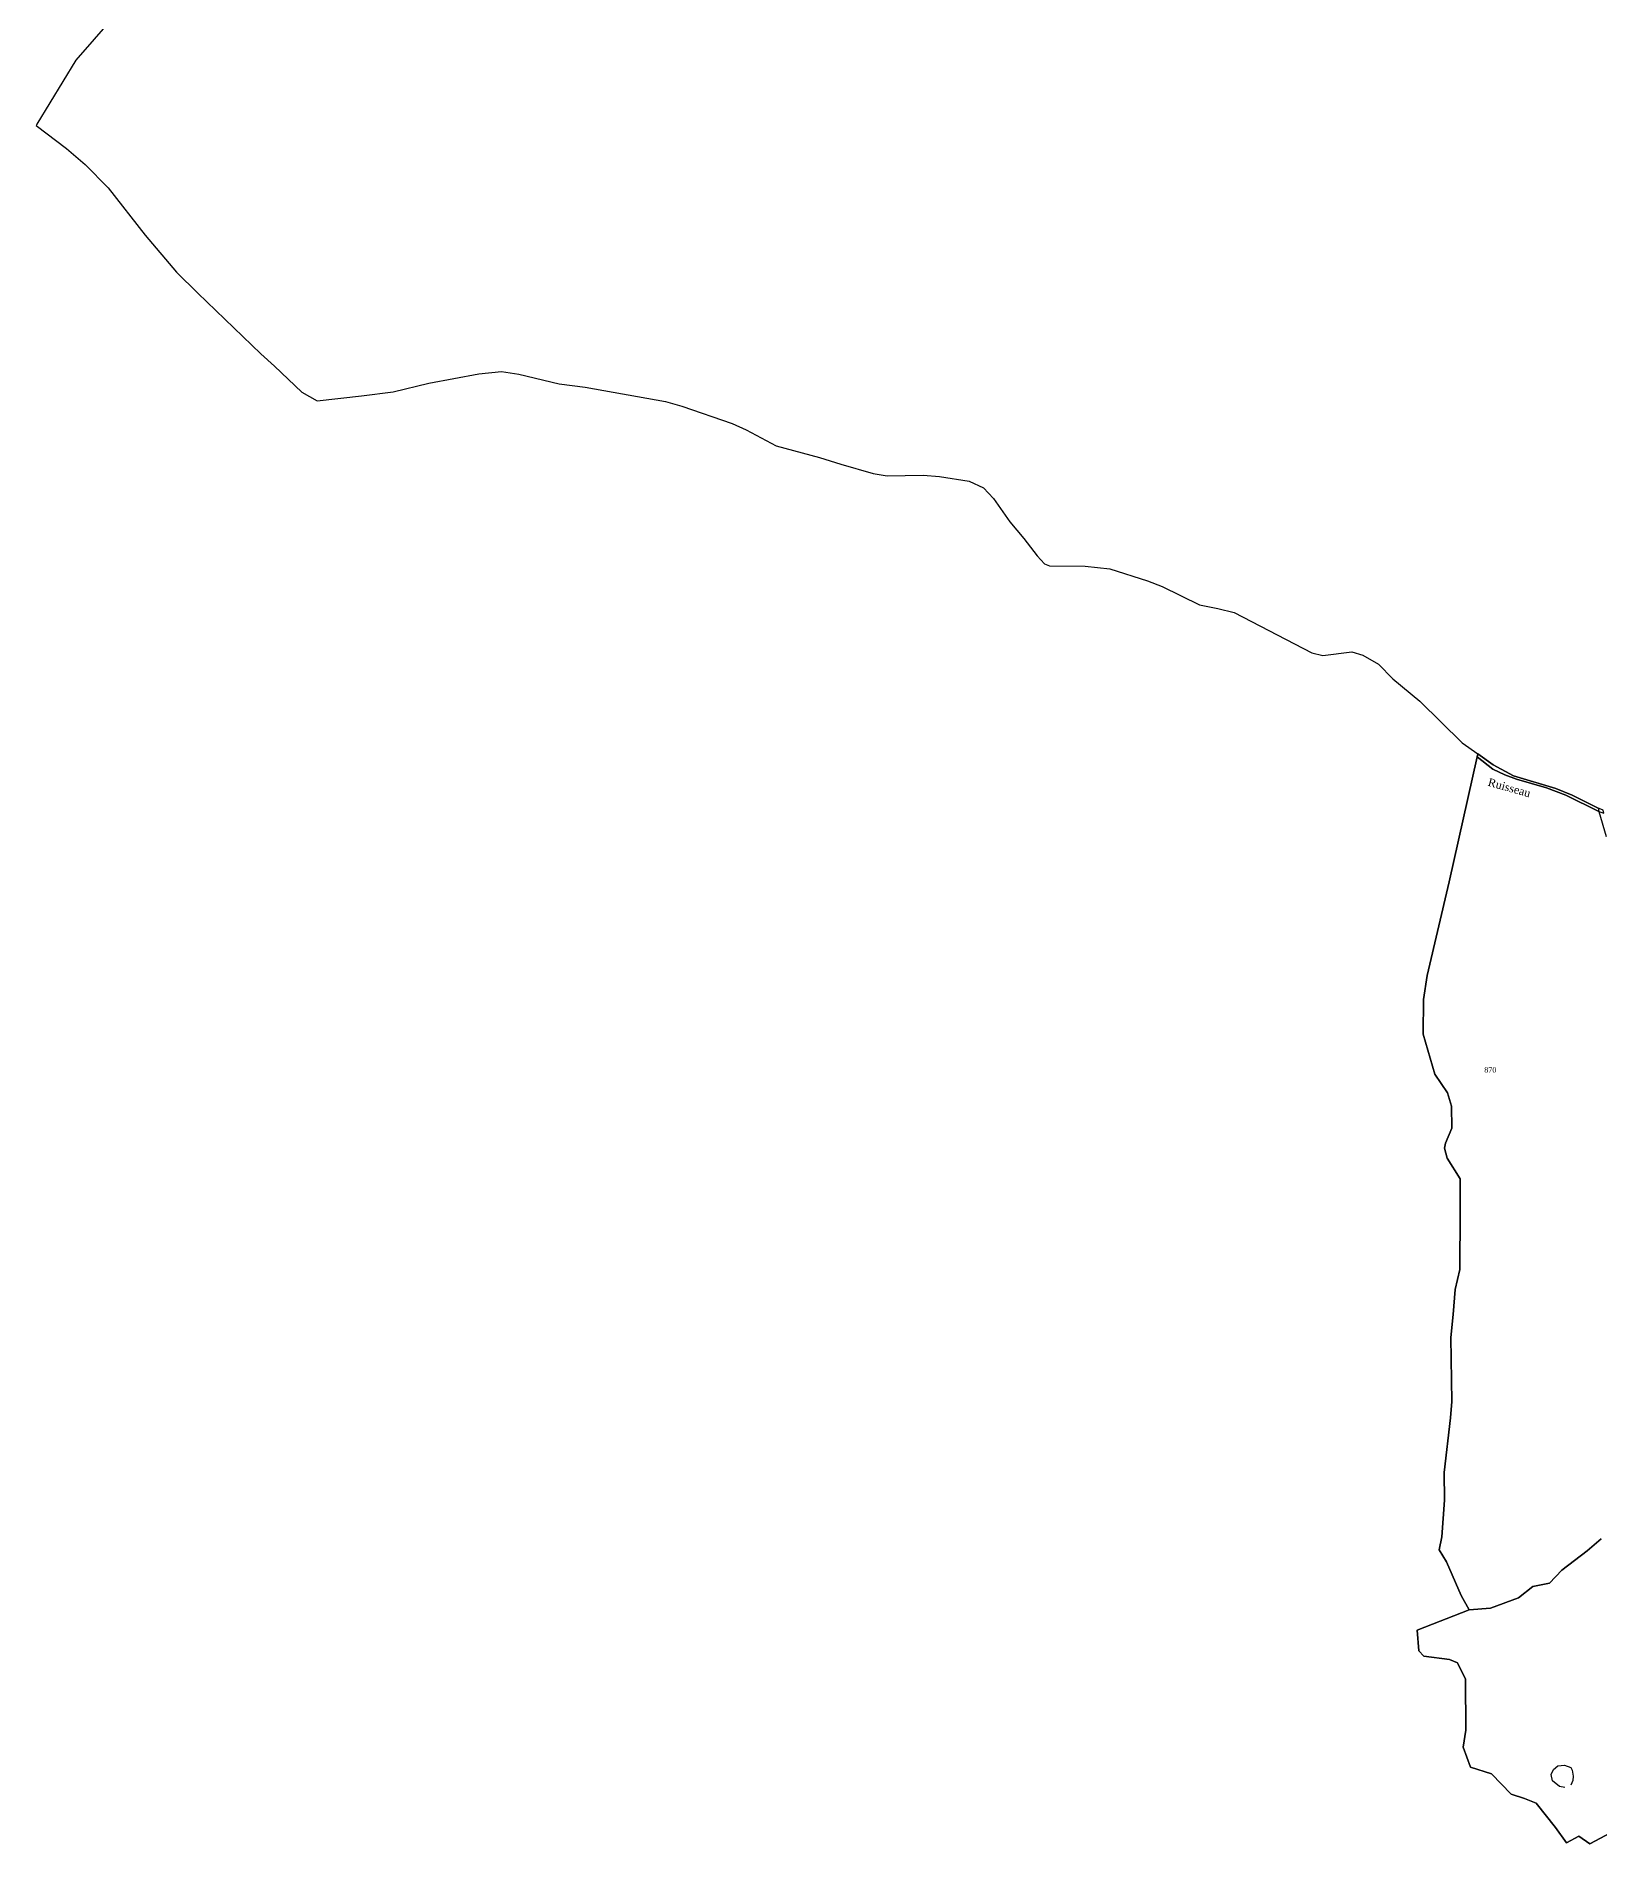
# Model space of a CAD drawing. Extents: x 1205805 to 1207436, y 6154338 to 6158020.
# Drawn here: x 1205805 to 1206391, y 6154581 to 6155259 of the extents above; entities that cross this region are included whole.
import ezdxf

# ---------------------------------------------------------------- set-up
doc = ezdxf.new("R2010")
doc.units = 0
doc.linetypes.add('CONTINU', pattern=[0])
for name, color, linetype in [('1LIEUDIT', 7, 'CONTINU'), ('1PARCELLE', 7, 'CONTINU'), ('1SECTION', 7, 'CONTINU'), ('1SUBDSECT', 7, 'CONTINU'), ('1TRONFLUV', 7, 'CONTINU'), ('3FISCLINE', 7, 'CONTINUOUS'), ('3PARCELLETEX', 7, 'CONTINU'), ('3PONT', 7, 'CONTINU'), ('3TRONFLUVTEX', 7, 'CONTINU')]:
    doc.layers.add(name, color=color, linetype=linetype)
doc.styles.get("Standard").update_dxf_attribs({"font": 'Times New Roman'})

msp = doc.modelspace()

# ---------------------------------------------------------------- linework, layer by layer
at = {"layer": '1LIEUDIT'}
msp.add_lwpolyline([(1206391.38, 6154969.02), (1206390.39, 6154969.45), (1206380.57, 6154974.23), (1206374.53, 6154976.79), (1206358.57, 6154981.55), (1206350.96, 6154985.65), (1206345.29, 6154989.71), (1206345.02, 6154988.61), (1206334.5, 6154941.83), (1206326.29, 6154906.67), (1206324.82, 6154897.62), (1206324.74, 6154884.7), (1206329.11, 6154869.72), (1206333.88, 6154862.68), (1206335.4, 6154857.62), (1206335.46, 6154849.46), (1206333.17, 6154843.8), (1206332.75, 6154841.9), (1206333.73, 6154838.17), (1206338.59, 6154830.42), (1206338.59, 6154817.75), (1206338.49, 6154796.46), (1206336.74, 6154788.86), (1206336.04, 6154779.5), (1206335.08, 6154770.88), (1206335.46, 6154746.97), (1206335.03, 6154740.82), (1206332.65, 6154720.32), (1206332.78, 6154709.97), (1206331.73, 6154696.23), (1206330.72, 6154691.32), (1206333.52, 6154686.87), (1206339.02, 6154674.16), (1206341.94, 6154668.84), (1206322.44, 6154661.13), (1206323.07, 6154653.41), (1206324.97, 6154651.46), (1206334.6, 6154650.19), (1206337.55, 6154648.99), (1206340.6, 6154642.85), (1206340.74, 6154623.65), (1206339.78, 6154617.28), (1206342.52, 6154609.76), (1206350.31, 6154607.3), (1206357.79, 6154599.66), (1206362.7, 6154598.06), (1206367.07, 6154596.28), (1206374.35, 6154587.24), (1206378.53, 6154581.46), (1206383.16, 6154583.9), (1206387.24, 6154581.07), (1206402.71, 6154589.33)], dxfattribs=at)
at = {"layer": '1PARCELLE'}
for points in [[(1206391.52, 6154695.49), (1206386.27, 6154690.97), (1206376.71, 6154683.67), (1206372.16, 6154678.83), (1206365.83, 6154677.55), (1206360.49, 6154673.25), (1206349.99, 6154669.46), (1206341.94, 6154668.84), (1206339.02, 6154674.16), (1206333.52, 6154686.87), (1206330.72, 6154691.32), (1206331.73, 6154696.23), (1206332.78, 6154709.97), (1206332.65, 6154720.32), (1206335.03, 6154740.82), (1206335.46, 6154746.97), (1206335.08, 6154770.88), (1206336.04, 6154779.5), (1206336.74, 6154788.86), (1206338.49, 6154796.46), (1206338.59, 6154817.75), (1206338.59, 6154830.42), (1206333.73, 6154838.17), (1206332.75, 6154841.9), (1206333.17, 6154843.8), (1206335.46, 6154849.46), (1206335.4, 6154857.62), (1206333.88, 6154862.68), (1206329.11, 6154869.72), (1206324.74, 6154884.7), (1206324.82, 6154897.62), (1206326.29, 6154906.67), (1206334.5, 6154941.83), (1206345.02, 6154988.61), (1206350.92, 6154983.98), (1206355.35, 6154981.88), (1206359.72, 6154980.26), (1206371.02, 6154977.03), (1206378.22, 6154974.23), (1206390.59, 6154968.15), (1206393.32, 6154958.73)], [(1206402.71, 6154589.33), (1206387.24, 6154581.07), (1206383.16, 6154583.9), (1206383.16, 6154583.9), (1206378.53, 6154581.46), (1206374.35, 6154587.24), (1206367.07, 6154596.28), (1206362.7, 6154598.06), (1206357.79, 6154599.66), (1206350.31, 6154607.3), (1206342.52, 6154609.76), (1206339.78, 6154617.28), (1206340.74, 6154623.65), (1206340.6, 6154642.85), (1206337.55, 6154648.99), (1206334.6, 6154650.19), (1206324.97, 6154651.46), (1206323.07, 6154653.41), (1206322.44, 6154661.13), (1206341.94, 6154668.84), (1206349.99, 6154669.46), (1206360.49, 6154673.25), (1206365.83, 6154677.55), (1206372.16, 6154678.83), (1206376.71, 6154683.67), (1206386.27, 6154690.97), (1206391.52, 6154695.49)]]:
    msp.add_lwpolyline(points, dxfattribs=at)
at = {"layer": '1SECTION'}
msp.add_lwpolyline([(1205833.28, 6155265.61), (1205819.55, 6155249.81), (1205804.96, 6155225.82), (1205804.68, 6155225.38), (1205816.03, 6155216.74), (1205823.07, 6155210.78), (1205831.66, 6155201.95), (1205845.59, 6155184.21), (1205857.27, 6155170.38), (1205865.3, 6155162.48), (1205888.88, 6155139.78), (1205894.09, 6155135.08), (1205904.26, 6155125.37), (1205910.03, 6155122.12), (1205926.67, 6155123.96), (1205938.49, 6155125.55), (1205951.97, 6155128.81), (1205970.6, 6155132.3), (1205979.11, 6155133.1), (1205985.68, 6155132.07), (1206000.78, 6155128.55), (1206010.56, 6155127.25), (1206040.6, 6155121.87), (1206046.75, 6155120.11), (1206065.65, 6155113.58), (1206070.95, 6155111.23), (1206082.13, 6155105.29), (1206098.4, 6155100.86), (1206106.37, 6155098.38), (1206118.52, 6155094.87), (1206123.74, 6155094.04), (1206137.25, 6155094.27), (1206143.43, 6155093.81), (1206154.53, 6155091.95), (1206159.83, 6155089.52), (1206163.67, 6155085.55), (1206169.74, 6155076.7), (1206175.01, 6155070.56), (1206179.96, 6155064.01), (1206182.8, 6155060.96), (1206184.61, 6155060.2), (1206198.01, 6155060.14), (1206207.27, 6155059.13), (1206221.35, 6155054.63), (1206226.84, 6155052.45), (1206240.86, 6155045.66), (1206247.72, 6155044.24), (1206253.89, 6155042.76), (1206282.97, 6155027.7), (1206287.15, 6155026.7), (1206298, 6155028.07), (1206302.06, 6155026.78), (1206308.01, 6155023.4), (1206313.4, 6155017.85), (1206323.45, 6155009.5), (1206339.41, 6154993.88), (1206345.29, 6154989.71), (1206345.02, 6154988.61), (1206334.5, 6154941.83), (1206326.29, 6154906.67), (1206324.82, 6154897.62), (1206324.74, 6154884.7), (1206329.11, 6154869.72), (1206333.88, 6154862.68), (1206335.4, 6154857.62), (1206335.46, 6154849.46), (1206333.17, 6154843.8), (1206332.75, 6154841.9), (1206333.73, 6154838.17), (1206338.59, 6154830.42), (1206338.59, 6154817.75), (1206338.49, 6154796.46), (1206336.74, 6154788.86), (1206336.04, 6154779.5), (1206335.08, 6154770.88), (1206335.46, 6154746.97), (1206335.03, 6154740.82), (1206332.65, 6154720.32), (1206332.78, 6154709.97), (1206331.73, 6154696.23), (1206330.72, 6154691.32), (1206333.52, 6154686.87), (1206339.02, 6154674.16), (1206341.94, 6154668.84), (1206322.44, 6154661.13), (1206323.07, 6154653.41), (1206324.97, 6154651.46), (1206334.6, 6154650.19), (1206337.55, 6154648.99), (1206340.6, 6154642.85), (1206340.74, 6154623.65), (1206339.78, 6154617.28), (1206342.52, 6154609.76), (1206350.31, 6154607.3), (1206357.79, 6154599.66), (1206362.7, 6154598.06), (1206367.07, 6154596.28), (1206374.35, 6154587.24), (1206378.53, 6154581.46), (1206383.16, 6154583.9), (1206387.24, 6154581.07), (1206402.71, 6154589.33)], dxfattribs=at)
at = {"layer": '1SUBDSECT'}
msp.add_lwpolyline([(1206391.38, 6154969.02), (1206390.39, 6154969.45), (1206380.57, 6154974.23), (1206374.53, 6154976.79), (1206358.57, 6154981.55), (1206350.96, 6154985.65), (1206345.29, 6154989.71), (1206345.02, 6154988.61), (1206334.5, 6154941.83), (1206326.29, 6154906.67), (1206324.82, 6154897.62), (1206324.74, 6154884.7), (1206329.11, 6154869.72), (1206333.88, 6154862.68), (1206335.4, 6154857.62), (1206335.46, 6154849.46), (1206333.17, 6154843.8), (1206332.75, 6154841.9), (1206333.73, 6154838.17), (1206338.59, 6154830.42), (1206338.59, 6154817.75), (1206338.49, 6154796.46), (1206336.74, 6154788.86), (1206336.04, 6154779.5), (1206335.08, 6154770.88), (1206335.46, 6154746.97), (1206335.03, 6154740.82), (1206332.65, 6154720.32), (1206332.78, 6154709.97), (1206331.73, 6154696.23), (1206330.72, 6154691.32), (1206333.52, 6154686.87), (1206339.02, 6154674.16), (1206341.94, 6154668.84), (1206322.44, 6154661.13), (1206323.07, 6154653.41), (1206324.97, 6154651.46), (1206334.6, 6154650.19), (1206337.55, 6154648.99), (1206340.6, 6154642.85), (1206340.74, 6154623.65), (1206339.78, 6154617.28), (1206342.52, 6154609.76), (1206350.31, 6154607.3), (1206357.79, 6154599.66), (1206362.7, 6154598.06), (1206367.07, 6154596.28), (1206374.35, 6154587.24), (1206378.53, 6154581.46), (1206383.16, 6154583.9), (1206387.24, 6154581.07), (1206402.71, 6154589.33)], dxfattribs=at)
at = {"layer": '1TRONFLUV'}
msp.add_lwpolyline([(1206345.02, 6154988.61), (1206345.29, 6154989.71), (1206350.96, 6154985.65), (1206358.57, 6154981.55), (1206374.53, 6154976.79), (1206380.57, 6154974.23), (1206390.39, 6154969.45), (1206390.59, 6154968.15), (1206378.22, 6154974.23), (1206371.02, 6154977.03), (1206359.72, 6154980.26), (1206355.35, 6154981.88), (1206350.92, 6154983.98), (1206345.02, 6154988.61)], close=True, dxfattribs=at)
at = {"layer": '3FISCLINE'}
msp.add_lwpolyline([(1206377.87, 6154602.25), (1206375.89, 6154602.53), (1206373.19, 6154604.65), (1206372.75, 6154607.05), (1206373.58, 6154608.99), (1206375.23, 6154610.33), (1206377.67, 6154610.63), (1206380.07, 6154609.65), (1206380.58, 6154608.64), (1206381, 6154606.41), (1206380.81, 6154604.78), (1206380.08, 6154603.1)], dxfattribs=at)
at = {"layer": '3PONT'}
msp.add_lwpolyline([(1206392.43, 6154967.55), (1206392.26, 6154968.63), (1206391.38, 6154969.02), (1206390.39, 6154969.45), (1206390.59, 6154968.15), (1206392.43, 6154967.55)], close=True, dxfattribs=at)

# ---------------------------------------------------------------- texts
at = {"layer": '3PARCELLETEX'}
msp.add_text('870', height=2, dxfattribs=at).set_placement((1206347.63, 6154870.26))
at = {"layer": '3TRONFLUVTEX'}
msp.add_text('Ruisseau', height=3, rotation=344.3, dxfattribs=at).set_placement((1206348.77, 6154977.86))

doc.saveas('drawing.dxf')
